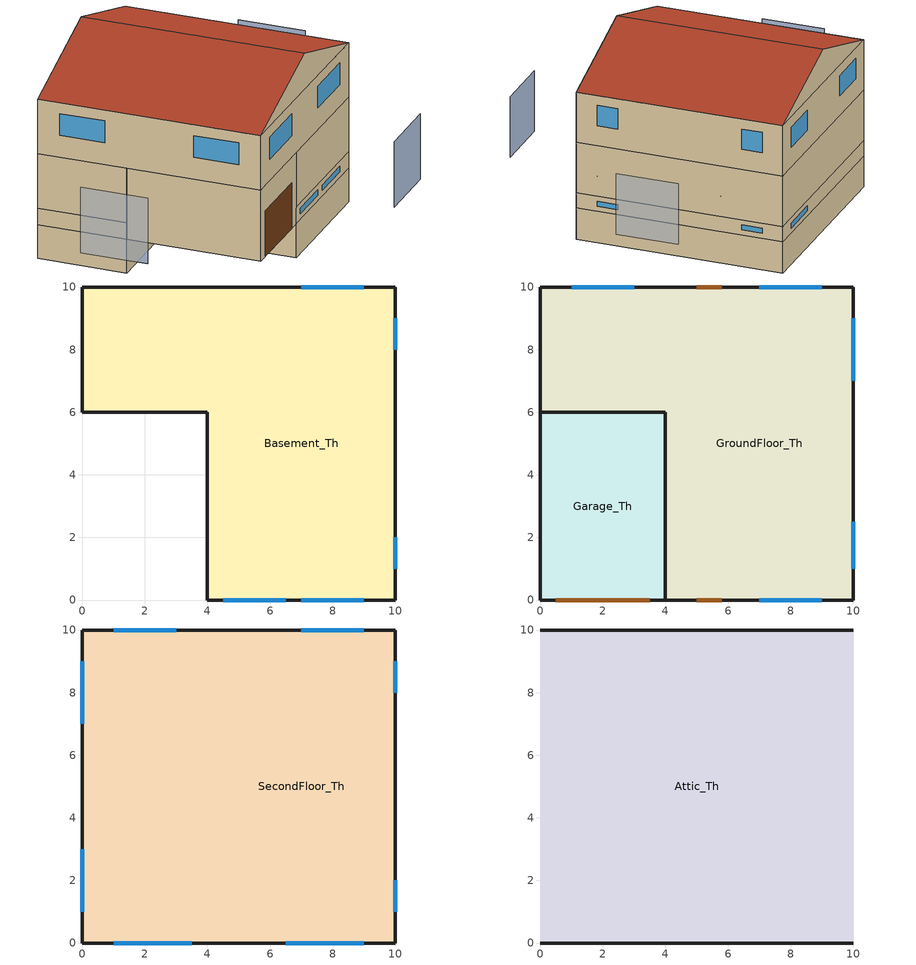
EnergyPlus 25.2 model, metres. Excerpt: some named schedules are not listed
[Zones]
Basement_Th
 floor foundation (SFD_BasementFloor 6): 10,10 10,0 4,0 4,6 0,6 0,10 z-1.55
 wall outside (Surface 23 c tbd): 10,0 10,10 z0:0.75
 wall outside (Surface 26 c tbd): 0,10 0,6 z0:0.75
 wall outside (Surface 34 c tbd): 10,10 0,10 z0:0.75
 wall outside (Surface 37 c tbd): 4,0 10,0 z0:0.75
 wall foundation (SFD_1986-2012_BasementWall 2): 4,6 4,0 10,0 10,10 0,10 0,6 4,6 z-1.55:0
 wall to Garage_Th (Surface 40 c tbd): 4,6 4,0 z0:0.75
 wall to Garage_Th (Surface 41 c tbd): 0,6 4,6 z0:0.75
 window (SFD_Window_old-construction): 10,8 10,9 / 10,1 10,2 / 9,10 7,10 / 7,0 9,0 / 4.5,0 6.5,0 z0.25:0.5
Garage_Th
 floor ground (SFD_BasementFloor 7): 4,6 4,0 0,0 0,6 z0
 wall outside (SFD_GarageWall 1): 0,6 0,0 4,0 z0:3.25
 wall to GroundFloor_Th (Surface 8 c tbd Reversed): 4,0 4,6 z0.75:3.25
 wall to GroundFloor_Th (Surface 11 c tbd Reversed): 4,6 0,6 z0.75:3.25
 door (SFD_Door_old-construction): 0.5,0 3.5,0 z0:2.1
GroundFloor_Th
 floor ground (SFD_IntFloor 1): 10,10 10,0 4,0 4,6 0,6 0,10 z0.75
 wall ground (Surface 11 c tbd): 0,6 4,6 z0.75:3.25
 wall ground (Surface 12 c tbd): 0,10 0,6 z0.75:3.25
 wall ground (Surface 13 c tbd): 10,10 0,10 z0.75:3.25
 wall ground (Surface 14 c tbd): 10,0 10,10 z0.75:3.25
 wall ground (Surface 8 c tbd): 4,6 4,0 z0.75:3.25
 wall ground (Surface 9 c tbd): 4,0 10,0 z0.75:3.25
 window inside (SFD_Window_old-construction): 9,10 7,10 z1.25:2.75; 3,10 1,10 z2:2.75; 10,1 10,2.5 / 10,7 10,9 / 7,0 9,0 z1.75:2.75
 door inside (SFD_Door_old-construction): 5.8,10 5,10 / 5,0 5.8,0 z0.75:2.75
 ceiling ground (SFD_IntCeiling 2): 10,0 10,10 0,10 0,6 4,6 4,0 z3.25
SecondFloor_Th
 floor to GroundFloor_Th (SFD_IntFloor 2): 10,10 10,0 4,0 4,6 0,6 0,10 z3.25
 floor to Garage_Th (Surface 42 c tbd): 4,6 4,0 0,0 0,6 z3.25
 wall outside (Surface 16 c tbd): 0,10 0,0 z3.25:5.75
 wall outside (Surface 17 c tbd): 10,0 10,10 z3.25:5.75
 wall outside (Surface 18 c tbd): 0,0 10,0 z3.25:5.75
 wall outside (Surface 19 c tbd): 10,10 0,10 z3.25:5.75
 window (SFD_Window_old-construction): 0,9 0,7 / 0,3 0,1 / 10,1 10,2 / 10,8 10,9 / 1,0 3.5,0 / 6.5,0 9,0 / 9,10 7,10 / 3,10 1,10 z4.25:5.25
Attic_Th
 floor to SecondFloor_Th (Surface 20 c tbd Reversed): 10,10 10,0 0,0 0,10 z5.75
 wall outside (SFD_1986-2012_ExtWall 1): 5,0,7.4 0,0,5.75 10,0,5.75; 5,10,7.4 10,10,5.75 0,10,5.75
 roof outside (SFD_Roof 1): 5,10,7.4 0,10,5.75 0,0,5.75 5,0,7.4; 5,0,7.4 10,0,5.75 10,10,5.75 5,10,7.4
shading: -4,3.5 -4,6.5 / 8,-4 5,-4 / 14,6.5 14,3.5 z1:4
[Building]
Building 1: Temperature Convergence Tolerance Value {deltaC}=0.5
[Site:Location]
MONTREAL INTL A: Latitude {deg}=45.47; Longitude {deg}=-73.74; Time Zone {hr}=-5; Elevation {m}=36
[SizingPeriod:DesignDay] Day of Month=21; Dry-Bulb Temperature Range Modifier Type=DefaultMultipliers; Humidity Condition Type=Wetbulb; Barometric Pressure {Pa}=100893; Rain Indicator=No; Snow Indicator=No; Daylight Saving Time Indicator=No; Begin Environment Reset Mode=FullResetAtBeginEnvironment
Name | Month | Day Type | Maximum Dry-Bulb Temperature {C} | Daily Dry-Bulb Temperature Range {deltaC} | Wetbulb or DewPoint at Maximum Dry-Bulb {C} | Wind Speed {m/s} | Wind Direction {deg} | Solar Model Indicator | ASHRAE Clear Sky Optical Depth for Beam Irradiance (taub) | ASHRAE Clear Sky Optical Depth for Diffuse Irradiance (taud) | Sky Clearness
Montreal-Trudeau Intl AP Ann Clg .4% Condns DB=>MWB | 7 | SummerDesignDay | 30.3 | 8.8 | 22.1 | 5.4 | 230 | ASHRAETau | 0.431 | 2.246
Montreal-Trudeau Intl AP Ann Htg 99.6% Condns DB | 1 | WinterDesignDay | -22.9 | 0 | -22.9 | 4.3 | 260 | ASHRAEClearSky |  |  | 0
[Material] Thermal Absorptance=0.9
Name | Roughness | Thickness {m} | Conductivity {W/m-K} | Density {kg/m3} | Specific Heat {J/kg-K} | Solar Absorptance | Visible Absorptance
Cladding-vinyl 1; Cladding-vinyl 3; Cladding-vinyl 4 | Smooth | 0.0095 | 0.086 | 200 | 1000 | 0.5 | 0.5
Gypsum Board; Gypsum Board 1; Gypsum Board 2; Gypsum Board 3; Gypsum Board 4 | Smooth | 0.0127 | 0.16 | 800 | 1090 | 0.3 | 0.5
Heavy Concrete 150 mm | Smooth | 0.1524 | 1.95 | 2240 | 900 | 0.3 | 0.5
Heavy Concrete 200 mm | Smooth | 0.2032 | 1.95 | 2240 | 900 | 0.3 | 0.5
Insulation 45 mm | Smooth | 0.0445 | 0.046 | 19 | 960 | 0.7 | 0.7
Insulation panel 80 mm | Smooth | 0.08 | 0.03 | 43 | 1210 | 0.7 | 0.7
Plaster 1 | Smooth | 0.005 | 0.071 | 1860 | 840 | 0.3 | 0.5
Plywood 1; Plywood 2; Plywood 3; Plywood 4 | Smooth | 0.0159 | 0.12 | 544 | 1210 | 0.5 | 0.5
Shingles asphalt 1 | Smooth | 0.0032 | 0.04 | 1120 | 1260 | 0.5 | 0.5
Surface 11 m tbd; Surface 8 m tbd | Smooth | 0.070043 | 0.073 | 165.2 | 1571.76 | 0.7 | 0.7
Surface 12 m tbd | Smooth | 0.0723012 | 0.073 | 165.2 | 1571.76 | 0.7 | 0.7
Surface 13 m tbd | Smooth | 0.0591076 | 0.073 | 165.2 | 1571.76 | 0.7 | 0.7
Surface 14 m tbd | Smooth | 0.0622056 | 0.073 | 165.2 | 1571.76 | 0.7 | 0.7
Surface 16 m tbd | Smooth | 0.065966 | 0.073 | 165.2 | 1571.76 | 0.7 | 0.7
Surface 17 m tbd | Smooth | 0.0699531 | 0.073 | 165.2 | 1571.76 | 0.7 | 0.7
Surface 18 m tbd | Smooth | 0.0634974 | 0.073 | 165.2 | 1571.76 | 0.7 | 0.7
Surface 19 m tbd | Smooth | 0.065509 | 0.073 | 165.2 | 1571.76 | 0.7 | 0.7
Surface 20 m tbd | Smooth | 0.149598 | 0.046 | 20 | 1400 | 0.7 | 0.7
Surface 23 m tbd | Smooth | 0.0265185 | 0.03 | 43 | 1210 | 0.7 | 0.7
Surface 26 m tbd | Smooth | 0.0330567 | 0.03 | 43 | 1210 | 0.7 | 0.7
Surface 34 m tbd | Smooth | 0.0264648 | 0.03 | 43 | 1210 | 0.7 | 0.7
Surface 37 m tbd | Smooth | 0.0169492 | 0.03 | 43 | 1210 | 0.7 | 0.7
Surface 40 m tbd | Smooth | 0.0604192 | 0.073 | 165.2 | 1571.76 | 0.7 | 0.7
Surface 41 m tbd | Smooth | 0.0604191 | 0.073 | 165.2 | 1571.76 | 0.7 | 0.7
Surface 42 m tbd | Smooth | 0.169157 | 0.16 | 96 | 1515 | 0.7 | 0.7
Surface 9 m tbd | Smooth | 0.0611638 | 0.073 | 165.2 | 1571.76 | 0.7 | 0.7
Wood Flooring 1; Wood Flooring 2 | Smooth | 0.019 | 0.17 | 700 | 1630 | 0.5 | 0.2
Wood frame roof 2x10 insulated | Smooth | 0.235 | 0.16 | 96 | 1515 | 0.7 | 0.7
Wood frame roof 2x10 uninsulated 1; Wood frame roof 2x10 uninsulated 2 | Smooth | 0.235 | 1.1557 | 80.994 | 1621.88 | 0.7 | 0.7
Wood frame wall 2x4 insulated | Smooth | 0.089 | 0.073 | 165.2 | 1571.76 | 0.7 | 0.7
Wood frame wall 2x4 uninsulated | Smooth | 0.089 | 0.409 | 154.65 | 1626.3 | 0.7 | 0.7
Wood Furnishing | Smooth | 0.075 | 0.12 | 540 | 1210 | 0.5 | 0.5
XPS 25mm | Rough | 0.0254 | 0.029 | 28 | 1450 | 0.7 | 0.7
[Material:AirGap]
Air Layer 1: Thermal Resistance {m2-K/W}=0.15
[Material:NoMass]
SFD_Door_old-construction: Roughness=Smooth; Thermal Resistance {m2-K/W}=0.8; Thermal Absorptance=0.9; Solar Absorptance=0.7; Visible Absorptance=0.7
[WindowMaterial:SimpleGlazingSystem]
SFD_Window_old-construction: U-Factor {W/m2-K}=2.94; Solar Heat Gain Coefficient=0.6; Visible Transmittance=0.8
[Construction]
SFD_1986-2012_BasementWall 2: Heavy Concrete 200 mm, Insulation panel 80 mm, Gypsum Board 2
SFD_1986-2012_ExtWall 1: Cladding-vinyl 1, Air Layer 1, Plywood 1, Wood frame wall 2x4 insulated, Insulation 45 mm, Air Layer 1, Gypsum Board 1
SFD_BasementFloor 6; SFD_BasementFloor 7: Heavy Concrete 150 mm
SFD_Door_old-construction: SFD_Door_old-construction
SFD_Furnishing: Wood Furnishing
SFD_GarageWall 1: Cladding-vinyl 3, Air Layer 1, Plywood 3, Wood frame wall 2x4 insulated, Air Layer 1, Gypsum Board 3
SFD_IntCeiling 2: Gypsum Board 4, Wood frame roof 2x10 uninsulated 2, Plywood 4, Wood Flooring 2
SFD_IntFloor 1: Wood Flooring 1, Plywood 2, Wood frame roof 2x10 uninsulated 1, Gypsum Board 2
SFD_IntFloor 2: Wood Flooring 2, Plywood 4, Wood frame roof 2x10 uninsulated 2, Gypsum Board 4
SFD_IntWall: Gypsum Board, Air Layer 1, Wood frame wall 2x4 uninsulated, Air Layer 1, Gypsum Board
SFD_Roof 1: Shingles asphalt 1, Plywood 1
SFD_Window_old-construction: SFD_Window_old-construction
Surface 11 c tbd: Cladding-vinyl 3, Air Layer 1, Plywood 3, Surface 11 m tbd, Insulation 45 mm, Air Layer 1, Gypsum Board 3
Surface 11 c tbd Reversed: Gypsum Board 3, Air Layer 1, Insulation 45 mm, Surface 11 m tbd, Plywood 3, Air Layer 1, Cladding-vinyl 3
Surface 12 c tbd: Cladding-vinyl 4, Air Layer 1, Plywood 4, Surface 12 m tbd, Insulation 45 mm, Air Layer 1, Gypsum Board 4
Surface 13 c tbd: Cladding-vinyl 4, Air Layer 1, Plywood 4, Surface 13 m tbd, Insulation 45 mm, Air Layer 1, Gypsum Board 4
Surface 14 c tbd: Cladding-vinyl 4, Air Layer 1, Plywood 4, Surface 14 m tbd, Insulation 45 mm, Air Layer 1, Gypsum Board 4
Surface 16 c tbd: Cladding-vinyl 4, Air Layer 1, Plywood 4, Surface 16 m tbd, Insulation 45 mm, Air Layer 1, Gypsum Board 4
Surface 17 c tbd: Cladding-vinyl 4, Air Layer 1, Plywood 4, Surface 17 m tbd, Insulation 45 mm, Air Layer 1, Gypsum Board 4
Surface 18 c tbd: Cladding-vinyl 4, Air Layer 1, Plywood 4, Surface 18 m tbd, Insulation 45 mm, Air Layer 1, Gypsum Board 4
Surface 19 c tbd: Cladding-vinyl 4, Air Layer 1, Plywood 4, Surface 19 m tbd, Insulation 45 mm, Air Layer 1, Gypsum Board 4
Surface 20 c tbd Reversed: Gypsum Board 1, Wood frame roof 2x10 insulated, Plywood 1, Surface 20 m tbd
Surface 23 c tbd: Plaster 1, Heavy Concrete 200 mm, Surface 23 m tbd, Air Layer 1, Gypsum Board 2
Surface 26 c tbd: Plaster 1, Heavy Concrete 200 mm, Surface 26 m tbd, Air Layer 1, Gypsum Board 2
Surface 34 c tbd: Plaster 1, Heavy Concrete 200 mm, Surface 34 m tbd, Air Layer 1, Gypsum Board 2
Surface 37 c tbd: Plaster 1, Heavy Concrete 200 mm, Surface 37 m tbd, Air Layer 1, Gypsum Board 2
Surface 40 c tbd: Cladding-vinyl 3, Air Layer 1, Plywood 3, Surface 40 m tbd, Insulation 45 mm, Air Layer 1, Gypsum Board 3
Surface 41 c tbd: Cladding-vinyl 3, Air Layer 1, Plywood 3, Surface 41 m tbd, Insulation 45 mm, Air Layer 1, Gypsum Board 3
Surface 42 c tbd: Gypsum Board 3, Surface 42 m tbd, Plywood 3
Surface 8 c tbd: Cladding-vinyl 3, Air Layer 1, Plywood 3, Surface 8 m tbd, Insulation 45 mm, Air Layer 1, Gypsum Board 3
Surface 8 c tbd Reversed: Gypsum Board 3, Air Layer 1, Insulation 45 mm, Surface 8 m tbd, Plywood 3, Air Layer 1, Cladding-vinyl 3
Surface 9 c tbd: Cladding-vinyl 4, Air Layer 1, Plywood 4, Surface 9 m tbd, Insulation 45 mm, Air Layer 1, Gypsum Board 4
[Zone] Multiplier=1; Part of Total Floor Area=Yes
Attic_Th; Basement_Th; Garage_Th; GroundFloor_Th; SecondFloor_Th
[Space]
Name | Zone | Space Type
Attic | Attic_Th | SFD_Attic_SpaceType
Basement | Basement_Th | SFD_Basement_SpaceType
Garage | Garage_Th | SFD_Garage_SpaceType
GroundFloor | GroundFloor_Th | SFD_MainFloors_SpaceType
SecondFloor | SecondFloor_Th | SFD_MainFloors_SpaceType
[SpaceList]
SFD_Attic_SpaceType: Attic
SFD_Basement_SpaceType: Basement
SFD_Garage_SpaceType: Garage
SFD_MainFloors_SpaceType: GroundFloor, SecondFloor
[ZoneInfiltration:DesignFlowRate] Density Basis=Outdoor
Name | Zone or ZoneList or Space or SpaceList | Design Flow Rate Calculation Method | Air Changes per Hour {1/hr} | Constant Term Coefficient | Temperature Term Coefficient | Velocity Term Coefficient | Velocity Squared Term Coefficient | Design Flow Rate {m3/s}
Attic Ventilation | SFD_Attic_SpaceType | AirChanges/Hour | 3 | 0.606 | 0.03636 | 0.1177 | 0
Air exhaust-intake compensation | SFD_MainFloors_SpaceType | Flow/Zone |  |  |  |  |  | 0.001
[InternalMass]
Name | Construction | Zone or ZoneList | Space or SpaceList | Surface Area {m2}
Basement Basement_InternalMassFurnishing | SFD_Furnishing | Basement_Th | Basement | 152
GroundFloor MainFloors_InternalMassFurnishing | SFD_Furnishing | GroundFloor_Th | GroundFloor | 152
SecondFloor MainFloors_InternalMassFurnishing | SFD_Furnishing | SecondFloor_Th | SecondFloor | 200
GroundFloor MainFloors_IntWalls | SFD_IntWall | GroundFloor_Th | GroundFloor | 80
SecondFloor MainFloors_IntWalls | SFD_IntWall | SecondFloor_Th | SecondFloor | 80
[SurfaceProperty:ExposedFoundationPerimeter]
Surface 22: Exposed Perimeter Calculation Method=TotalExposedPerimeter; Total Exposed Perimeter {m}=40
[ZoneControl:Thermostat] Temperature Difference Between Cutout And Setpoint {deltaC}=0
Name | Zone or ZoneList | Control Type Schedule | Control 1
Basement_Th Thermostat | Basement_Th | Basement_Th Thermostat Schedule | Thermostat Setpoint Dual Setpoint 3
GroundFloor_Th Thermostat | GroundFloor_Th | GroundFloor_Th Thermostat Schedule | Thermostat Setpoint Dual Setpoint 2
SecondFloor_Th Thermostat | SecondFloor_Th | SecondFloor_Th Thermostat Schedule | Thermostat Setpoint Dual Setpoint 1
[ThermostatSetpoint:SingleCooling]
Thermostat Setpoint Dual Setpoint 3: Setpoint Temperature Schedule=Residential ClgSetpoint
[ZoneHVAC:Baseboard:Convective:Electric] Availability Schedule=Always On Discrete hvac_library; Heating Design Capacity {W}=Autosize; Efficiency=1
Elec Baseboard; Elec Baseboard 1; Elec Baseboard 2
[Zone equipment]
Basement_Th: Elec Baseboard
GroundFloor_Th: Elec Baseboard 1, Cycling PTAC DX Clg Elec Htg
SecondFloor_Th: Elec Baseboard 2, Cycling PTAC DX Clg Elec Htg 1
[Sizing:Zone] Zone Cooling Design Supply Air Temperature Input Method=SupplyAirTemperature; Zone Cooling Design Supply Air Temperature {C}=14; Zone Cooling Design Supply Air Temperature Difference {deltaC}=11.11; Zone Heating Design Supply Air Temperature Input Method=SupplyAirTemperature; Zone Heating Design Supply Air Temperature {C}=40; Zone Heating Design Supply Air Temperature Difference {deltaC}=11.11; Zone Cooling Design Supply Air Humidity Ratio {kgWater/kgDryAir}=0.0085; Zone Heating Design Supply Air Humidity Ratio {kgWater/kgDryAir}=0.008; Cooling Design Air Flow Method=DesignDay; Cooling Design Air Flow Rate {m3/s}=0; Cooling Minimum Air Flow per Zone Floor Area {m3/s-m2}=0.000762; Cooling Minimum Air Flow {m3/s}=0; Cooling Minimum Air Flow Fraction=0; Heating Design Air Flow Method=DesignDay; Heating Design Air Flow Rate {m3/s}=0; Heating Maximum Air Flow per Zone Floor Area {m3/s-m2}=0.002032; Heating Maximum Air Flow {m3/s}=0.141576; Heating Maximum Air Flow Fraction=0.3; Account for Dedicated Outdoor Air System=No; Zone Load Sizing Method=Sensible Load Only No Latent Load; Zone Latent Cooling Design Supply Air Humidity Ratio Input Method=HumidityRatioDifference; Zone Cooling Design Supply Air Humidity Ratio Difference {kgWater/kgDryAir}=0.005; Zone Latent Heating Design Supply Air Humidity Ratio Input Method=HumidityRatioDifference; Zone Humidification Design Supply Air Humidity Ratio Difference {kgWater/kgDryAir}=0.005; Type of Space Sum to Use=Coincident; Heating Coil Sizing Method=None; Maximum Heating Capacity To Cooling Load Sizing Ratio {W/W}=1
Name | Design Specification Outdoor Air Object
Basement_Th | Basement_Th Zero air DSOA
GroundFloor_Th | GroundFloor_Th Zero air DSOA
SecondFloor_Th | SecondFloor_Th Zero air DSOA
[DesignSpecification:OutdoorAir] Outdoor Air Method=Sum; Outdoor Air Flow per Person {m3/s-person}=0; Outdoor Air Flow per Zone Floor Area {m3/s-m2}=0; Outdoor Air Flow per Zone {m3/s}=0; Outdoor Air Flow Air Changes per Hour {1/hr}=0
Basement_Th Zero air DSOA; GroundFloor_Th Zero air DSOA; SecondFloor_Th Zero air DSOA
[Lights]
MainFloors_InteriorLighting: Zone or ZoneList or Space or SpaceList=SFD_MainFloors_SpaceType; Schedule=Interior Lighting Schedule; Design Level Calculation Method=LightingLevel; Lighting Level {W}=150.85; Fraction Radiant=0.4; Fraction Visible=0.2; Fraction Replaceable=1
[People]
MainFloors_People: Zone or ZoneList or Space or SpaceList=SFD_MainFloors_SpaceType; Number of People Schedule=Residential Occupancy; Number of People Calculation Method=People; Number of People=1.42; Fraction Radiant=0.3; Activity Level Schedule=Residential Occupant Activity; Clothing Insulation Calculation Method=ClothingInsulationSchedule
[ElectricEquipment] Zone or ZoneList or Space or SpaceList=SFD_MainFloors_SpaceType; Design Level Calculation Method=EquipmentLevel
Name | Schedule | Design Level {W} | Fraction Radiant | Fraction Lost | Fraction Latent
MainFloors_Dishwasher | Dishwasher Schedule | 59.25 | 0.2
MainFloors_Dryer | Dryer Schedule | 309.55 | 0.2 | 0.8
MainFloors_Freezer | Freezer Schedule | 26.7 | 0.2
MainFloors_HWElectricConsumption | Hot Water Tank Electric Load Schedule | 592.05 |  | 0.99
MainFloors_OtherEquipment | Other Electric Charges Schedule | 923.65 | 0.2 |  | 0
MainFloors_Refrigerator | Fridge Schedule | 80.15 | 0.2
MainFloors_StoveTopOven | Stovetop Schedule | 236.9 | 0.2
MainFloors_WashingMachine | Washer Schedule | 29.95 | 0.2
[ZoneInfiltration:EffectiveLeakageArea] Effective Air Leakage Area {cm2}=154.48; Stack Coefficient=0.000145; Wind Coefficient=0.000174
Name | Zone or Space
SFD_ELA_1986-2012 1 | GroundFloor
SFD_ELA_1986-2012 2 | SecondFloor
[ThermostatSetpoint:DualSetpoint] Heating Setpoint Temperature Schedule=Residential HtgSetpoint; Cooling Setpoint Temperature Schedule=Residential ClgSetpoint
Thermostat Setpoint Dual Setpoint 2; Thermostat Setpoint Dual Setpoint 1
[ZoneVentilation:WindandStackOpenArea] Opening Area Fraction Schedule=SFD Window Opening Fraction; Opening Effectiveness=Autocalculate; Discharge Coefficient for Opening=Autocalculate; Minimum Indoor Temperature {C}=21; Maximum Indoor Temperature {C}=40; Delta Temperature {deltaC}=-100; Minimum Outdoor Temperature {C}=21; Maximum Outdoor Temperature {C}=24; Maximum Wind Speed {m/s}=10
Name | Zone or Space | Opening Area {m2} | Effective Angle {deg} | Height Difference {m}
Sub Surface 2_WindandStackOpenArea | GroundFloor_Th | 2 | 180 | 0.25
Sub Surface 6_WindandStackOpenArea | GroundFloor_Th | 2 | 90 | 0.25
Sub Surface 5_WindandStackOpenArea | GroundFloor_Th | 1.5 | 90 | 0.25
Sub Surface 17_WindandStackOpenArea | GroundFloor_Th | 1.5 | 0 | 0.1875
Sub Surface 14_WindandStackOpenArea | GroundFloor_Th | 3 | 0 | 0.375
Sub Surface 4_WindandStackOpenArea; Sub Surface 3_WindandStackOpenArea | SecondFloor_Th | 2.5 | 180 | 0.25
Sub Surface 15_WindandStackOpenArea; Sub Surface 16_WindandStackOpenArea | SecondFloor_Th | 2 | 0 | 0.25
Sub Surface 7_WindandStackOpenArea; Sub Surface 8_WindandStackOpenArea | SecondFloor_Th | 1 | 90 | 0.25
Sub Surface 19_WindandStackOpenArea; Sub Surface 20_WindandStackOpenArea | SecondFloor_Th | 2 | 270 | 0.25
[ZoneHVAC:PackagedTerminalAirConditioner] Availability Schedule=Always On Discrete hvac_library; Cooling Supply Air Flow Rate {m3/s}=Autosize; Heating Supply Air Flow Rate {m3/s}=Autosize; No Load Supply Air Flow Rate {m3/s}=Autosize; No Load Supply Air Flow Rate Control Set To Low Speed=Yes; Cooling Outdoor Air Flow Rate {m3/s}=Autosize; Heating Outdoor Air Flow Rate {m3/s}=Autosize; No Load Outdoor Air Flow Rate {m3/s}=Autosize; Fan Placement=DrawThrough; Supply Air Fan Operating Mode Schedule=Cycling PTAC Fan Mode Always Zero
Name | Supply Air Fan | Heating Coil | Cooling Coil
Cycling PTAC DX Clg Elec Htg | Cycling Elec PTAC Fan | Cycling PTAC Elec Htg Coil | Cycling Elec PTAC 1 Spd DX Clg Coil
Cycling PTAC DX Clg Elec Htg 1 | Cycling Elec PTAC Fan 1 | Cycling PTAC Elec Htg Coil 1 | Cycling Elec PTAC 1 Spd DX Clg Coil 1
[Fan:OnOff] Availability Schedule=Always On Discrete hvac_library; Fan Total Efficiency=0.6; Pressure Rise {Pa}=250; Maximum Flow Rate {m3/s}=Autosize; Motor Efficiency=0.8; Motor In Airstream Fraction=1; Fan Power Ratio Function of Speed Ratio Curve=Fan On Off Power Curve 15; Fan Efficiency Ratio Function of Speed Ratio Curve=Fan On Off Efficiency Curve 15
Cycling Elec PTAC Fan; Cycling Elec PTAC Fan 1
[Coil:Heating:Electric] Availability Schedule=Always On Discrete hvac_library; Efficiency=1; Nominal Capacity {W}=0
Cycling PTAC Elec Htg Coil; Cycling PTAC Elec Htg Coil 1
[Coil:Cooling:DX:SingleSpeed] Availability Schedule=Always On Discrete hvac_library; Gross Rated Total Cooling Capacity {W}=Autosize; Gross Rated Sensible Heat Ratio=Autosize; Gross Rated Cooling COP {W/W}=2.5; Rated Air Flow Rate {m3/s}=Autosize; Rated Evaporator Fan Power Per Volume Flow Rate 2017 {W/(m3/s)}=773.3; Rated Evaporator Fan Power Per Volume Flow Rate 2023 {W/(m3/s)}=934.4; Total Cooling Capacity Function of Temperature Curve=Curve Biquadratic 29; Total Cooling Capacity Function of Flow Fraction Curve=Curve Quadratic 35; Energy Input Ratio Function of Temperature Curve=Curve Biquadratic 30; Energy Input Ratio Function of Flow Fraction Curve=Curve Quadratic 36; Part Load Fraction Correlation Curve=Curve Quadratic 37; Minimum Outdoor Dry-Bulb Temperature for Compressor Operation {C}=-25; Nominal Time for Condensate Removal to Begin {s}=0; Ratio of Initial Moisture Evaporation Rate and Steady State Latent Capacity=0; Maximum Cycling Rate {cycles/hr}=0; Latent Capacity Time Constant {s}=0; Condenser Type=AirCooled; Evaporative Condenser Effectiveness=0; Evaporative Condenser Air Flow Rate {m3/s}=Autosize; Evaporative Condenser Pump Rated Power Consumption {W}=Autosize; Crankcase Heater Capacity {W}=0; Maximum Outdoor Dry-Bulb Temperature for Crankcase Heater Operation {C}=0; Basin Heater Capacity {W/K}=0; Basin Heater Setpoint Temperature {C}=10
Cycling Elec PTAC 1 Spd DX Clg Coil; Cycling Elec PTAC 1 Spd DX Clg Coil 1
[Foundation:Kiva]
KIVA Foundation Floor Surface 22: Interior Horizontal Insulation Material=XPS 25mm; Interior Horizontal Insulation Depth {m}=0; Interior Horizontal Insulation Width {m}=0.6; Wall Height Above Grade {m}=0.2; Wall Depth Below Slab {m}=0
[Foundation:Kiva:Settings]
Soil Conductivity {W/m-K}=1.9; Soil Density {kg/m3}=1920; Soil Specific Heat {J/kg-K}=1425; Ground Solar Absorptivity=0.4; Ground Thermal Absorptivity=0.9; Ground Surface Roughness {m}=0.03; Far-Field Width {m}=40; Deep-Ground Boundary Condition=GroundWater; Deep-Ground Depth {m}=10; Minimum Cell Dimension {m}=0.02; Maximum Cell Growth Coefficient=1.5; Simulation Timestep=Hourly
[Exterior:Lights]
Exterior Lights 1: Schedule=Exterior Lighting Schedule; Design Level {W}=38.5
[Schedule:Compact]
Basement_Th Thermostat Schedule: Through: 12/31, For: AllDays, Until: 24:00, 2
GroundFloor_Th Thermostat Schedule; SecondFloor_Th Thermostat Schedule: Through: 12/31, For: AllDays, Until: 24:00, 4
[Schedule:Day:Interval]
Schedule Day 26: No, 24:00, 25
Schedule Day 27: No, 08:00, 1, 13:00, 0.82, 14:00, 0.77, 16:00, 0.74, 17:00, 0.8, 18:00, 0.95, 19:00, 1, 20:00, 0.98, 21:00, 0.94, 24:00, 1
Schedule Day 28: No, 08:00, 1, 09:00, 0.89, 13:00, 0.95, 14:00, 0.89, 16:00, 0.83, 17:00, 0.85, 18:00, 0.95, 19:00, 1, 20:00, 0.98, 21:00, 0.94, 24:00, 1
Large Office Activity Default Schedule: No, 07:00, 70, 23:00, 130, 24:00, 70
Large Office Activity Summer Design Day; Large Office Activity Winter Design Day: No, 24:00, 150
Schedule Day 25: No, 08:00, 18, 21:00, 21, 24:00, 18
Schedule Day 40: No, 24:00, 0.3
Cycling PTAC Fan Mode Sch Default: No, 24:00, 0
[Schedule:Week:Daily]
Residential ClgSetpoint Week Rule - Jan1-Dec31: Schedule Day 26, Schedule Day 26, Schedule Day 26, Schedule Day 26, Schedule Day 26, Schedule Day 26, Schedule Day 26, Schedule Day 26, Schedule Day 26, Schedule Day 26, Schedule Day 26, Schedule Day 26
Residential Occupancy Week Rule - Jan1-Jan2: Schedule Day 27, Schedule Day 27, Schedule Day 27, Schedule Day 27, Schedule Day 27, Schedule Day 27, Schedule Day 28, Schedule Day 27, Schedule Day 27, Schedule Day 27, Schedule Day 27, Schedule Day 27
Residential Occupancy Week Rule - Jan3-Dec31: Schedule Day 28, Schedule Day 27, Schedule Day 27, Schedule Day 27, Schedule Day 27, Schedule Day 27, Schedule Day 28, Schedule Day 27, Schedule Day 27, Schedule Day 27, Schedule Day 27, Schedule Day 27
Residential Occupant Activity Week Rule - Jan1-Dec31: Large Office Activity Default Schedule, Large Office Activity Default Schedule, Large Office Activity Default Schedule, Large Office Activity Default Schedule, Large Office Activity Default Schedule, Large Office Activity Default Schedule, Large Office Activity Default Schedule, Large Office Activity Default Schedule, Large Office Activity Summer Design Day, Large Office Activity Winter Design Day, Large Office Activity Default Schedule, Large Office Activity Default Schedule
Residential HtgSetpoint Week Rule - Jan1-Dec31: Schedule Day 25, Schedule Day 25, Schedule Day 25, Schedule Day 25, Schedule Day 25, Schedule Day 25, Schedule Day 25, Schedule Day 25, Schedule Day 25, Schedule Day 25, Schedule Day 25, Schedule Day 25
SFD Window Opening Fraction Week Rule - Jan1-Dec31: Schedule Day 40, Schedule Day 40, Schedule Day 40, Schedule Day 40, Schedule Day 40, Schedule Day 40, Schedule Day 40, Schedule Day 40, Schedule Day 40, Schedule Day 40, Schedule Day 40, Schedule Day 40
Cycling PTAC Fan Mode Always Zero Week Rule - Jan1-Dec31: Cycling PTAC Fan Mode Sch Default, Cycling PTAC Fan Mode Sch Default, Cycling PTAC Fan Mode Sch Default, Cycling PTAC Fan Mode Sch Default, Cycling PTAC Fan Mode Sch Default, Cycling PTAC Fan Mode Sch Default, Cycling PTAC Fan Mode Sch Default, Cycling PTAC Fan Mode Sch Default, Cycling PTAC Fan Mode Sch Default, Cycling PTAC Fan Mode Sch Default, Cycling PTAC Fan Mode Sch Default, Cycling PTAC Fan Mode Sch Default
[Schedule:Year]
Residential ClgSetpoint: Residential ClgSetpoint Week Rule - Jan1-Dec31, 1, 1, 12, 31
Residential Occupancy: Residential Occupancy Week Rule - Jan1-Jan2, 1, 1, 1, 2, Residential Occupancy Week Rule - Jan3-Dec31, 1, 3, 12, 31
Residential Occupant Activity: Residential Occupant Activity Week Rule - Jan1-Dec31, 1, 1, 12, 31
Residential HtgSetpoint: Residential HtgSetpoint Week Rule - Jan1-Dec31, 1, 1, 12, 31
SFD Window Opening Fraction: SFD Window Opening Fraction Week Rule - Jan1-Dec31, 1, 1, 12, 31
Cycling PTAC Fan Mode Always Zero: Cycling PTAC Fan Mode Always Zero Week Rule - Jan1-Dec31, 1, 1, 12, 31
[Schedule:Constant]
Always On Discrete hvac_library: Hourly Value=1
[Curve:Exponent]
Fan On Off Power Curve 15: Coefficient1 Constant=1; Coefficient2 Constant=0; Coefficient3 Constant=0; Minimum Value of x {BasedOnField A2}=0; Maximum Value of x {BasedOnField A2}=1
[Curve:Cubic]
Fan On Off Efficiency Curve 15: Coefficient1 Constant=1; Coefficient2 x=0; Coefficient3 x**2=0; Coefficient4 x**3=0; Minimum Value of x {BasedOnField A2}=0; Maximum Value of x {BasedOnField A2}=1
[Curve:Biquadratic] Minimum Value of x {BasedOnField A2}=17; Maximum Value of x {BasedOnField A2}=22; Minimum Value of y {BasedOnField A3}=13; Maximum Value of y {BasedOnField A3}=46
Name | Coefficient1 Constant | Coefficient2 x | Coefficient3 x**2 | Coefficient4 y | Coefficient5 y**2 | Coefficient6 x*y
Curve Biquadratic 29 | 0.942588 | 0.00954335 | 0.00068377 | -0.0110427 | 5.249e-06 | -9.72e-06
Curve Biquadratic 30 | 0.342414 | 0.034885 | -0.0006237 | 0.00497722 | 0.000437951 | -0.000728028
[Curve:Quadratic]
Name | Coefficient1 Constant | Coefficient2 x | Coefficient3 x**2 | Minimum Value of x {BasedOnField A2} | Maximum Value of x {BasedOnField A2}
Curve Quadratic 35 | 0.8 | 0.2 | 0 | 0.5 | 1.5
Curve Quadratic 36 | 1.1552 | -0.1808 | 0.0256 | 0.5 | 1.5
Curve Quadratic 37 | 0.85 | 0.15 | 0 | 0 | 1
